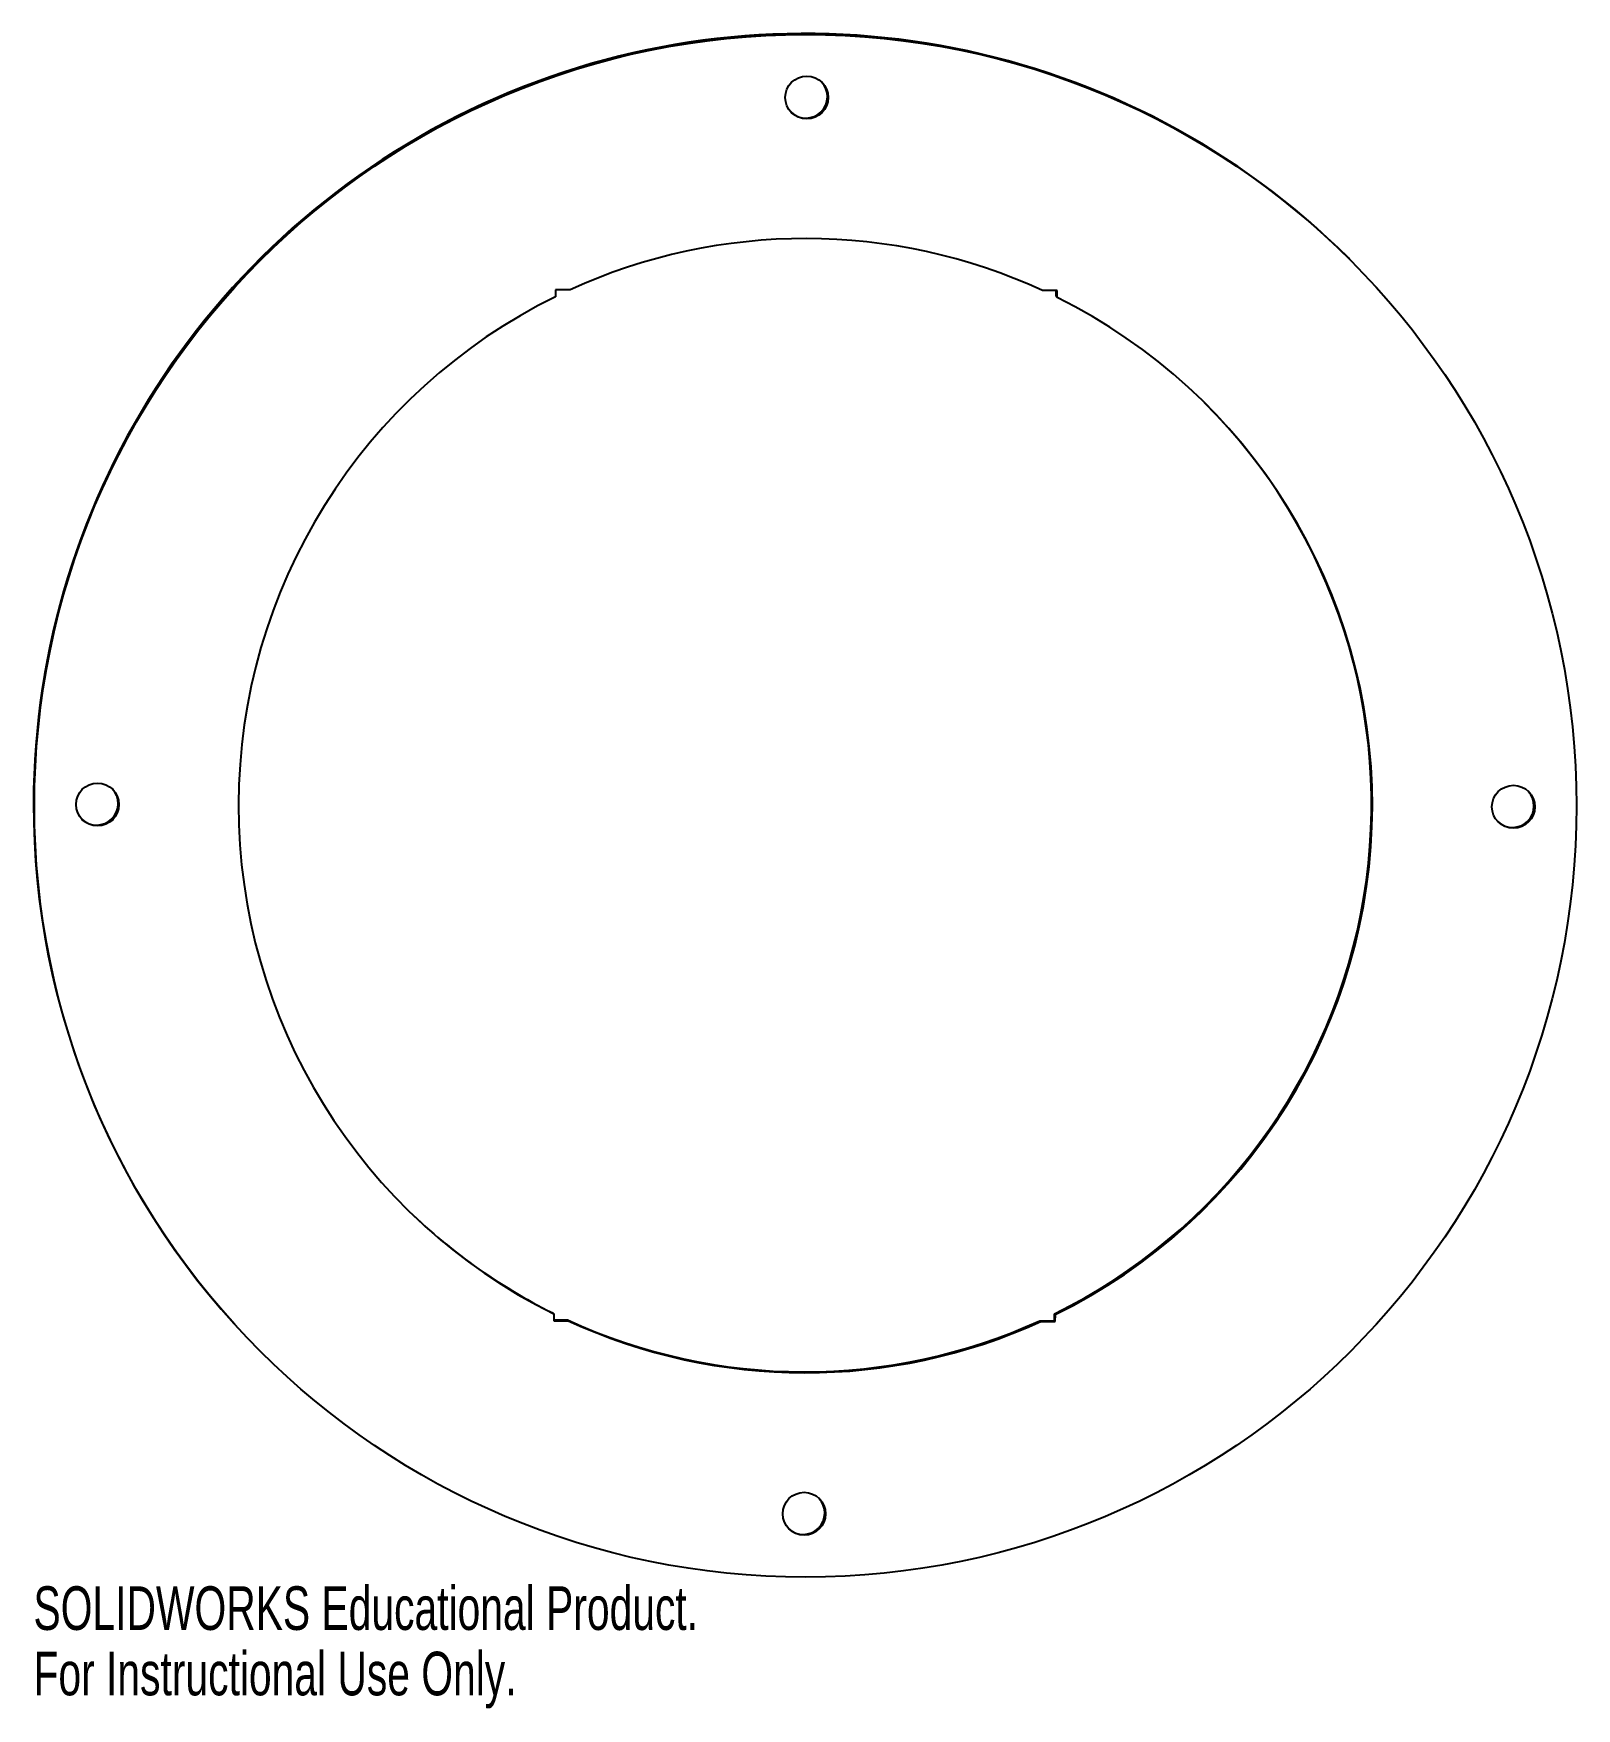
# Model space of a CAD drawing. Header units: inches. Extents: x -3.37 to 3.37, y -3.94 to 3.37.
import ezdxf

# ---------------------------------------------------------------- set-up
doc = ezdxf.new("R2010")
doc.units = ezdxf.units.IN
doc.header["$MEASUREMENT"] = 0
doc.styles.add('SLDTEXTSTYLE0', font='TXT', dxfattribs={"width": 0.7})

msp = doc.modelspace()

# ---------------------------------------------------------------- linework, layer by layer
at = {"color": 7, "linetype": 'Continuous', "lineweight": 25}
for p, q in [((2.3751, 2.3854), (2.3712, 2.3892)), ((-1.0907, 2.2515), (-1.0908, 2.2211)), ((-1.0268, 2.2514), (-1.0907, 2.2515)), ((1.099, 2.248), (1.0351, 2.2481)), ((1.0951, 2.2214), (1.0951, 2.248)), ((1.0951, 2.2214), (1.099, 2.2176)), ((1.099, 2.2176), (1.099, 2.248)), ((-1.1029, -2.2137), (-1.099, -2.2176)), ((-1.099, -2.2176), (-1.099, -2.248)), ((-1.099, -2.2441), (-1.039, -2.2442)), ((-1.099, -2.248), (-1.0351, -2.2481)), ((-1.0351, -2.2481), (-1.039, -2.2442)), ((1.0229, -2.2475), (1.0268, -2.2514)), ((1.0229, -2.2475), (1.0868, -2.2476)), ((1.0268, -2.2514), (1.0907, -2.2515)), ((1.0868, -2.2476), (1.0869, -2.2172)), ((1.0868, -2.2476), (1.0907, -2.2515)), ((1.0908, -2.2211), (1.0869, -2.2172)), ((1.0907, -2.2515), (1.0908, -2.2211)), ((-2.379, -2.3815), (-2.3751, -2.3854))]:
    msp.add_line(p, q, dxfattribs=at)
for centre, radius in [((0, -0.0008), 3.3657), ((0.0057, 3.0902), 0.0937), ((-3.0902, 0.005), 0.0937), ((3.0902, -0.005), 0.0937), ((-0.0057, -3.0902), 0.0937)]:
    msp.add_circle(centre, radius, dxfattribs=at)
for centre, radius, start, end in [((-0.0034, 0.0033), 3.3662, 45.13629, 179.89801), ((0.0018, 3.0941), 0.0938, 226.80953, 43.43786), ((0.0005, 0), 2.4747, 65.2877, 114.52774), ((0, -0.0003), 2.4747, 116.1524, 243.63547), ((0, 0.0003), 2.4747, 296.1524, 63.63547), ((-0.0041, 0.0042), 2.4749, 296.15617, 45.11398), ((-3.0941, 0.0089), 0.0938, 226.80953, 43.43786), ((-0.0047, 0.003), 3.3649, 179.89225, 225.12249), ((3.0863, -0.0011), 0.0938, 226.80953, 43.43786), ((-0.0047, 0.0031), 2.4739, 225.12379, 243.64644), ((-0.0044, 0.0039), 2.4747, 245.2877, 294.52774), ((-0.0005, 0), 2.4747, 245.2877, 294.52774), ((-0.0096, -3.0863), 0.0938, 226.80953, 43.43786)]:
    msp.add_arc(centre, radius, start, end, dxfattribs=at)

# ---------------------------------------------------------------- texts
at = {"color": 7, "linetype": 'Continuous', "char_height": 0.1903, "attachment_point": 1, "style": 'SLDTEXTSTYLE0'}
for s, insert in [('SOLIDWORKS Educational Product.', (-3.3696, -3.4067)), ('For Instructional Use Only.', (-3.3696, -3.6921))]:
    msp.add_mtext(s, dxfattribs=dict(at, insert=insert))

doc.saveas('drawing.dxf')
